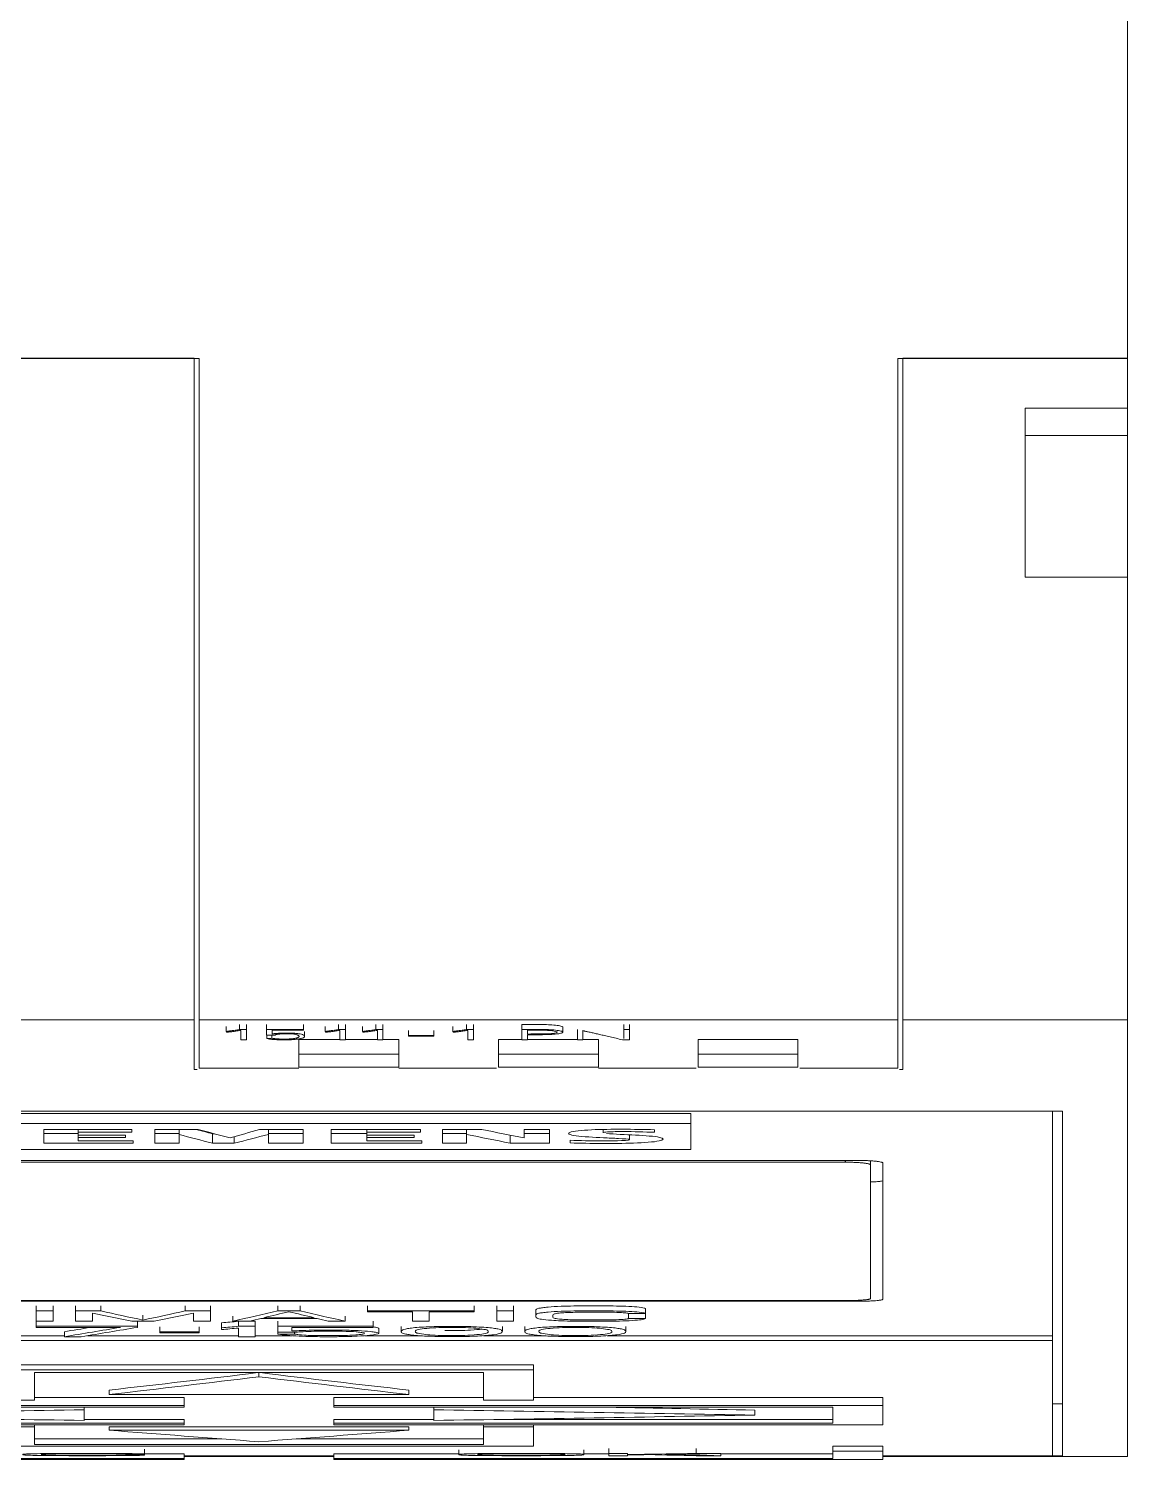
# Model space of a CAD drawing. Header units: millimetres. Extents: x 0 to 594, y 0 to 420.
# Drawn here: x 247.72 to 269.74, y 34.54 to 63.2 of the extents above; entities that cross this region are included whole.
import ezdxf

# ---------------------------------------------------------------- set-up
doc = ezdxf.new("R2010")
doc.units = ezdxf.units.MM
doc.layers.add('1', color=7, linetype='Continuous')

msp = doc.modelspace()

# ---------------------------------------------------------------- linework, layer by layer
at = {"layer": '1', "color": 7, "linetype": 'Continuous', "lineweight": 13}
for p, q in [((269.736, 161.096), (269.736, 56.596)), ((251.036, 56.597), (234.936, 56.597)), ((251.136, 56.596), (234.936, 56.596)), ((251.036, 43.347), (251.036, 56.597)), ((251.136, 43.346), (251.136, 56.596)), ((265.136, 43.346), (265.136, 56.596)), ((269.736, 56.596), (265.136, 56.596)), ((269.736, 56.597), (265.236, 56.597)), ((265.236, 43.347), (265.236, 56.597)), ((269.736, 55.597), (269.736, 56.597)), ((267.686, 55.597), (267.686, 52.21)), ((267.686, 55.597), (269.736, 55.597)), ((269.736, 55.597), (269.736, 55.047)), ((269.736, 55.047), (267.686, 55.047)), ((269.736, 52.21), (269.736, 55.047)), ((267.686, 52.21), (269.736, 52.21)), ((269.736, 43.347), (269.736, 52.21)), ((251.036, 43.347), (234.936, 43.347)), ((251.036, 43.347), (251.036, 42.352)), ((251.136, 42.377), (251.136, 43.346)), ((251.136, 43.346), (265.136, 43.346)), ((265.136, 42.377), (265.136, 43.346)), ((265.236, 42.352), (265.236, 43.347)), ((269.736, 43.347), (265.236, 43.347)), ((269.736, 34.597), (269.736, 43.347)), ((251.678, 43.114), (251.678, 43.214)), ((251.678, 43.114), (251.685, 43.099)), ((251.947, 43.15), (251.947, 43.249)), ((252.086, 43.15), (251.947, 43.15)), ((251.975, 43.132), (251.975, 42.946)), ((252.086, 43.15), (252.086, 43.249)), ((252.086, 42.946), (252.086, 43.15)), ((252.488, 43.151), (252.488, 43.25)), ((253.227, 43.151), (252.488, 43.151)), ((252.488, 43.151), (252.488, 43.038)), ((252.488, 43.038), (252.657, 43.038)), ((252.492, 42.971), (252.492, 43.038)), ((252.595, 42.977), (252.595, 43.038)), ((252.599, 43.061), (252.599, 43.137)), ((252.599, 43.137), (253.227, 43.137)), ((252.657, 43.038), (252.666, 43.045)), ((253.227, 43.151), (253.227, 43.25)), ((253.227, 43.137), (253.227, 43.151)), ((253.249, 43.012), (253.249, 43.111)), ((253.662, 43.114), (253.662, 43.214)), ((253.662, 43.114), (253.669, 43.099)), ((253.93, 43.15), (253.93, 43.249)), ((254.07, 43.15), (253.93, 43.15)), ((253.959, 43.132), (253.959, 42.946)), ((254.07, 43.15), (254.07, 43.249)), ((254.07, 42.946), (254.07, 43.15)), ((254.412, 43.114), (254.412, 43.214)), ((254.412, 43.114), (254.419, 43.099)), ((254.68, 43.15), (254.68, 43.249)), ((254.82, 43.15), (254.68, 43.15)), ((254.709, 43.132), (254.709, 42.946)), ((254.82, 43.15), (254.82, 43.249)), ((254.82, 42.946), (254.82, 43.15)), ((255.331, 43.032), (255.331, 43.131)), ((255.837, 43.032), (255.331, 43.032)), ((255.331, 43.032), (255.331, 43.017)), ((255.331, 43.017), (255.837, 43.017)), ((255.837, 43.032), (255.837, 43.131)), ((255.837, 43.017), (255.837, 43.032)), ((256.223, 43.114), (256.223, 43.214)), ((256.223, 43.114), (256.23, 43.099)), ((256.491, 43.15), (256.491, 43.249)), ((256.631, 43.15), (256.491, 43.15)), ((256.52, 43.132), (256.52, 42.946)), ((256.631, 43.15), (256.631, 43.249)), ((256.631, 42.946), (256.631, 43.15)), ((257.603, 43.151), (257.603, 43.25)), ((257.603, 43.151), (257.603, 42.946)), ((257.716, 43.061), (257.716, 43.137)), ((257.716, 42.946), (257.716, 43.047)), ((258.424, 43.098), (258.424, 43.197)), ((258.717, 43.151), (258.717, 42.946)), ((258.828, 42.946), (258.828, 43.128)), ((259.645, 43.151), (259.645, 43.25)), ((259.645, 43.151), (259.645, 42.97)), ((259.758, 43.151), (259.645, 43.151)), ((259.758, 43.151), (259.758, 43.25)), ((259.758, 42.946), (259.758, 43.151)), ((251.975, 42.946), (252.086, 42.946)), ((252.595, 42.977), (252.492, 42.971)), ((253.136, 42.655), (253.136, 42.952)), ((253.136, 42.952), (253.959, 42.952)), ((253.959, 42.946), (254.07, 42.946)), ((254.07, 42.952), (254.709, 42.952)), ((254.709, 42.946), (254.82, 42.946)), ((254.82, 42.952), (255.136, 42.952)), ((255.136, 42.655), (255.136, 42.952)), ((256.52, 42.946), (256.631, 42.946)), ((257.136, 42.655), (257.136, 42.952)), ((257.136, 42.952), (257.603, 42.952)), ((257.603, 42.946), (257.716, 42.946)), ((257.716, 42.952), (258.717, 42.952)), ((258.717, 42.946), (258.828, 42.946)), ((258.828, 42.952), (259.136, 42.952)), ((259.136, 42.655), (259.136, 42.952)), ((259.618, 42.946), (259.758, 42.946)), ((261.136, 42.655), (261.136, 42.952)), ((263.136, 42.952), (261.136, 42.952)), ((263.136, 42.655), (263.136, 42.952)), ((253.136, 42.397), (253.136, 42.655)), ((253.136, 42.655), (255.136, 42.655)), ((255.136, 42.655), (255.136, 42.397)), ((257.136, 42.655), (259.136, 42.655)), ((257.136, 42.397), (257.136, 42.655)), ((259.136, 42.655), (259.136, 42.397)), ((261.136, 42.655), (261.136, 42.397)), ((263.136, 42.655), (261.136, 42.655)), ((263.136, 42.397), (263.136, 42.655)), ((251.036, 42.352), (251.1, 42.352)), ((255.136, 42.397), (253.136, 42.397)), ((259.136, 42.397), (257.136, 42.397)), ((261.136, 42.397), (263.136, 42.397)), ((265.172, 42.352), (265.236, 42.352)), ((268.436, 41.512), (236.236, 41.512)), ((243.686, 41.469), (260.986, 41.469)), ((260.986, 41.469), (260.986, 41.27)), ((268.236, 41.512), (268.236, 37.018)), ((268.436, 41.512), (268.436, 34.612)), ((260.986, 41.27), (243.686, 41.27)), ((248.022, 41.147), (248.022, 40.875)), ((249.788, 41.147), (248.022, 41.147)), ((248.022, 41.066), (248.713, 41.066)), ((248.713, 41.147), (248.713, 41.098)), ((248.713, 41.098), (249.788, 41.098)), ((248.713, 41.034), (248.713, 41.098)), ((248.713, 41.034), (248.713, 40.991)), ((249.66, 41.034), (248.713, 41.034)), ((248.713, 40.991), (249.66, 40.991)), ((248.713, 40.924), (248.713, 40.991)), ((249.66, 40.991), (249.66, 41.034)), ((249.788, 41.098), (249.788, 41.147)), ((250.249, 41.147), (250.249, 40.875)), ((251.119, 41.147), (250.249, 41.147)), ((250.249, 41.066), (250.735, 41.066)), ((250.735, 41.147), (250.735, 41.048)), ((250.735, 40.875), (250.735, 41.048)), ((251.402, 41.063), (251.402, 40.872)), ((251.402, 41.063), (251.443, 41.063)), ((251.837, 41.003), (251.837, 40.872)), ((253.219, 41.147), (252.349, 41.147)), ((252.528, 41.147), (252.528, 41.051)), ((252.528, 41.066), (253.219, 41.066)), ((252.528, 41.051), (252.528, 40.875)), ((253.219, 40.875), (253.219, 41.147)), ((253.782, 41.147), (253.782, 40.875)), ((255.574, 41.147), (253.782, 41.147)), ((253.782, 41.066), (254.499, 41.066)), ((254.499, 41.147), (254.499, 41.098)), ((254.499, 41.098), (255.574, 41.098)), ((254.499, 41.034), (254.499, 41.098)), ((254.499, 41.034), (254.499, 40.991)), ((255.446, 41.034), (254.499, 41.034)), ((254.499, 40.991), (255.446, 40.991)), ((254.499, 40.924), (254.499, 40.991)), ((255.446, 40.991), (255.446, 41.034)), ((255.574, 41.098), (255.574, 41.147)), ((256.01, 41.147), (256.01, 40.875)), ((256.804, 41.147), (256.01, 41.147)), ((256.01, 41.066), (256.496, 41.066)), ((256.496, 41.147), (256.496, 41.048)), ((256.496, 40.875), (256.496, 41.048)), ((257.366, 41.035), (257.366, 40.875)), ((257.648, 41.147), (257.648, 40.979)), ((258.16, 41.147), (257.648, 41.147)), ((257.648, 41.066), (258.16, 41.066)), ((258.16, 40.875), (258.16, 41.147)), ((259.23, 41.148), (259.23, 41.084)), ((259.76, 40.944), (259.76, 41.041)), ((260.26, 41.092), (260.26, 41.144)), ((260.986, 40.749), (260.986, 41.27)), ((243.686, 40.749), (260.986, 40.749)), ((248.022, 40.875), (249.814, 40.875)), ((249.814, 40.924), (248.713, 40.924)), ((249.814, 40.875), (249.814, 40.924)), ((250.249, 40.875), (250.735, 40.875)), ((251.402, 40.872), (251.837, 40.872)), ((252.528, 40.875), (253.219, 40.875)), ((253.782, 40.875), (255.6, 40.875)), ((255.6, 40.924), (254.499, 40.924)), ((255.6, 40.875), (255.6, 40.924)), ((256.01, 40.875), (256.496, 40.875)), ((257.366, 40.875), (258.16, 40.875)), ((258.57, 40.933), (258.57, 40.88)), ((264.336, 40.529), (240.336, 40.529)), ((264.586, 40.44), (264.586, 40.521)), ((264.586, 37.76), (264.586, 40.44)), ((264.836, 37.747), (264.836, 40.475)), ((240.336, 37.708), (264.336, 37.708)), ((247.874, 37.515), (247.874, 37.615)), ((248.211, 37.515), (248.211, 37.615)), ((248.661, 37.515), (248.661, 37.615)), ((249.167, 37.515), (249.167, 37.615)), ((250.855, 37.515), (250.855, 37.615)), ((251.361, 37.515), (251.361, 37.615)), ((252.711, 37.515), (252.711, 37.615)), ((253.161, 37.515), (253.161, 37.615)), ((254.511, 37.515), (254.511, 37.615)), ((256.649, 37.515), (256.649, 37.615)), ((257.099, 37.515), (257.099, 37.615)), ((257.436, 37.515), (257.436, 37.615)), ((260.08, 37.462), (260.08, 37.562)), ((247.874, 37.515), (248.211, 37.515)), ((247.874, 37.307), (247.874, 37.515)), ((248.211, 37.307), (247.874, 37.307)), ((247.874, 37.206), (247.874, 37.306)), ((248.211, 37.515), (248.211, 37.307)), ((248.661, 37.515), (249.167, 37.515)), ((248.661, 37.307), (248.661, 37.515)), ((248.999, 37.307), (248.661, 37.307)), ((248.999, 37.471), (248.999, 37.307)), ((250.236, 37.307), (249.786, 37.307)), ((249.899, 37.206), (249.899, 37.306)), ((250.011, 37.329), (250.011, 37.429)), ((250.855, 37.515), (251.361, 37.515)), ((251.024, 37.307), (251.024, 37.471)), ((251.361, 37.307), (251.024, 37.307)), ((251.361, 37.515), (251.361, 37.307)), ((251.586, 37.175), (251.586, 37.275)), ((251.811, 37.307), (251.811, 37.406)), ((252.149, 37.307), (251.811, 37.307)), ((251.924, 37.306), (252.261, 37.306)), ((251.924, 37.206), (251.924, 37.306)), ((252.261, 37.206), (252.261, 37.306)), ((253.499, 37.36), (252.374, 37.36)), ((252.43, 37.378), (253.442, 37.378)), ((252.711, 37.515), (253.161, 37.515)), ((252.711, 37.206), (252.711, 37.306)), ((254.061, 37.307), (253.724, 37.307)), ((254.061, 37.307), (254.061, 37.406)), ((254.511, 37.493), (254.511, 37.515)), ((254.511, 37.515), (256.649, 37.515)), ((255.411, 37.493), (254.511, 37.493)), ((254.624, 37.206), (254.624, 37.306)), ((255.411, 37.307), (255.411, 37.493)), ((255.749, 37.307), (255.411, 37.307)), ((255.749, 37.493), (255.749, 37.307)), ((256.649, 37.493), (255.749, 37.493)), ((256.649, 37.515), (256.649, 37.493)), ((257.099, 37.515), (257.436, 37.515)), ((257.099, 37.307), (257.099, 37.515)), ((257.436, 37.307), (257.099, 37.307)), ((257.436, 37.515), (257.436, 37.307)), ((257.885, 37.533), (257.885, 37.434)), ((260.08, 37.462), (259.742, 37.462)), ((259.742, 37.36), (259.742, 37.46)), ((259.742, 37.46), (260.08, 37.46)), ((259.742, 37.36), (260.08, 37.36)), ((260.08, 37.36), (260.08, 37.46)), ((247.165, 37.018), (248.436, 37.018)), ((247.874, 37.206), (249.899, 37.206)), ((247.874, 37.184), (247.874, 37.206)), ((249.561, 37.184), (247.874, 37.184)), ((248.436, 36.997), (248.436, 37.097)), ((248.774, 36.997), (248.436, 36.997)), ((248.901, 37.018), (251.924, 37.018)), ((249.899, 37.206), (249.899, 37.184)), ((250.349, 37.095), (250.349, 37.195)), ((250.349, 37.095), (251.136, 37.095)), ((250.349, 37.073), (250.349, 37.095)), ((251.136, 37.073), (250.349, 37.073)), ((251.136, 37.095), (251.136, 37.195)), ((251.136, 37.095), (251.136, 37.073)), ((251.586, 37.139), (251.586, 37.175)), ((251.924, 37.206), (252.261, 37.206)), ((251.924, 36.997), (251.924, 37.171)), ((252.261, 36.997), (251.924, 36.997)), ((252.261, 37.206), (252.261, 36.997)), ((252.262, 37.018), (252.992, 37.018)), ((252.711, 37.091), (252.711, 37.206)), ((252.711, 37.206), (254.624, 37.206)), ((252.711, 37.051), (252.711, 37.091)), ((253.105, 37.091), (252.711, 37.091)), ((252.711, 37.051), (253.049, 37.051)), ((252.992, 37.184), (252.992, 37.113)), ((254.624, 37.184), (252.992, 37.184)), ((253.049, 37.051), (253.049, 37.091)), ((254.458, 37.018), (255.562, 37.018)), ((254.624, 37.206), (254.624, 37.184)), ((254.736, 37.064), (254.736, 37.164)), ((255.186, 37.203), (255.186, 37.103)), ((256.835, 37.018), (258.037, 37.018)), ((257.212, 37.105), (257.212, 37.204)), ((257.661, 37.203), (257.661, 37.103)), ((259.31, 37.018), (268.236, 37.018)), ((259.687, 37.105), (259.687, 37.204)), ((268.236, 37.018), (268.236, 36.919)), ((236.436, 36.919), (268.236, 36.919)), ((268.236, 34.614), (268.236, 36.919)), ((257.836, 36.434), (246.836, 36.434)), ((257.836, 36.434), (257.836, 36.334)), ((257.836, 36.334), (246.836, 36.334)), ((247.836, 35.727), (247.836, 36.279)), ((247.836, 36.279), (256.836, 36.279)), ((252.336, 36.279), (252.336, 36.193)), ((256.836, 36.279), (256.836, 35.727)), ((257.836, 35.727), (257.836, 36.334)), ((249.336, 35.929), (249.336, 35.838)), ((249.336, 35.838), (255.336, 35.838)), ((255.336, 35.929), (255.336, 35.838)), ((250.836, 35.622), (239.836, 35.622)), ((240.836, 35.586), (250.836, 35.586)), ((246.836, 35.727), (247.836, 35.727)), ((250.836, 35.778), (247.836, 35.778)), ((248.836, 35.586), (248.836, 35.533)), ((250.836, 35.778), (250.836, 35.622)), ((250.836, 35.586), (250.836, 35.622)), ((253.836, 35.778), (253.836, 35.622)), ((256.836, 35.778), (253.836, 35.778)), ((264.836, 35.622), (253.836, 35.622)), ((253.836, 35.622), (253.836, 35.586)), ((253.836, 35.586), (263.836, 35.586)), ((255.836, 35.586), (255.836, 35.533)), ((256.836, 35.727), (257.836, 35.727)), ((264.836, 35.778), (257.836, 35.778)), ((263.836, 35.586), (263.836, 35.265)), ((264.836, 35.778), (264.836, 35.622)), ((264.836, 35.23), (264.836, 35.622)), ((268.236, 35.653), (268.436, 35.653)), ((250.836, 35.265), (240.836, 35.265)), ((248.836, 35.319), (248.836, 35.533)), ((250.836, 35.342), (248.836, 35.342)), ((250.836, 35.342), (250.836, 35.265)), ((250.836, 35.23), (250.836, 35.265)), ((253.836, 35.342), (253.836, 35.265)), ((255.836, 35.342), (253.836, 35.342)), ((253.836, 35.265), (253.836, 35.23)), ((263.836, 35.265), (253.836, 35.265)), ((255.836, 35.533), (255.836, 35.319)), ((263.836, 35.342), (257.217, 35.342)), ((262.27, 35.526), (262.27, 35.426)), ((239.836, 35.23), (250.836, 35.23)), ((247.836, 35.194), (246.836, 35.194)), ((247.836, 35.23), (247.836, 35.194)), ((247.836, 34.838), (247.836, 35.194)), ((249.336, 35.195), (249.336, 35.123)), ((255.336, 35.195), (249.336, 35.195)), ((255.336, 35.123), (249.336, 35.123)), ((253.836, 35.23), (264.836, 35.23)), ((255.336, 35.195), (255.336, 35.123)), ((256.836, 35.23), (256.836, 35.194)), ((257.836, 35.194), (256.836, 35.194)), ((256.836, 35.194), (256.836, 34.838)), ((257.836, 35.23), (257.836, 35.194)), ((257.836, 34.802), (257.836, 35.194)), ((246.836, 34.802), (257.836, 34.802)), ((251.59, 34.95), (247.836, 34.95)), ((256.836, 34.838), (247.836, 34.838)), ((250.043, 34.747), (250.043, 34.647)), ((256.836, 34.95), (253.082, 34.95)), ((256.342, 34.733), (256.342, 34.633)), ((258.845, 34.634), (258.845, 34.734)), ((259.343, 34.758), (259.343, 34.658)), ((261.093, 34.758), (261.093, 34.658)), ((263.836, 34.803), (263.836, 34.703)), ((264.836, 34.803), (263.836, 34.803)), ((263.836, 34.703), (263.836, 34.555)), ((264.836, 34.703), (263.836, 34.703)), ((264.836, 34.803), (264.836, 34.703)), ((264.836, 34.54), (264.836, 34.703)), ((239.836, 34.54), (250.836, 34.54)), ((250.836, 34.555), (240.836, 34.555)), ((247.981, 34.636), (247.981, 34.64)), ((249.668, 34.647), (250.043, 34.647)), ((249.668, 34.647), (249.668, 34.625)), ((250.043, 34.625), (249.668, 34.625)), ((250.836, 34.65), (250.043, 34.65)), ((250.043, 34.647), (250.043, 34.625)), ((250.836, 34.65), (250.836, 34.555)), ((253.836, 34.612), (250.836, 34.612)), ((250.836, 34.54), (250.836, 34.555)), ((250.837, 34.614), (253.836, 34.614)), ((250.837, 34.597), (253.836, 34.597)), ((256.342, 34.65), (253.836, 34.65)), ((253.836, 34.65), (253.836, 34.555)), ((253.836, 34.555), (253.836, 34.54)), ((263.836, 34.555), (253.836, 34.555)), ((253.836, 34.54), (264.836, 34.54)), ((256.718, 34.637), (256.718, 34.637)), ((256.718, 34.637), (256.718, 34.637)), ((258.464, 34.641), (258.464, 34.636)), ((259.343, 34.65), (258.845, 34.65)), ((259.343, 34.658), (259.343, 34.614)), ((259.718, 34.658), (259.343, 34.658)), ((259.343, 34.614), (259.718, 34.614)), ((259.718, 34.637), (259.718, 34.658)), ((259.718, 34.614), (259.718, 34.629)), ((261.593, 34.658), (261.093, 34.658)), ((261.093, 34.614), (261.593, 34.614)), ((261.593, 34.658), (261.593, 34.614)), ((263.836, 34.65), (261.593, 34.65)), ((264.836, 34.614), (268.236, 34.614)), ((268.436, 34.612), (264.836, 34.612)), ((264.836, 34.597), (269.736, 34.597))]:
    msp.add_line(p, q, dxfattribs=at)
at = {"layer": '1', "color": 7, "linetype": 'Continuous', "lineweight": 25}
msp.add_line((264.086, 40.493), (264.086, 40.529), dxfattribs=at)
at = {"layer": '1', "color": 7, "linetype": 'Continuous', "lineweight": 13}
for points, knots in [([(251.947, 43.15), (251.933, 43.148), (251.905, 43.144), (251.856, 43.137), (251.799, 43.129), (251.738, 43.121), (251.696, 43.116), (251.678, 43.114)], [0, 0, 0, 0, 0.162858, 0.31798, 0.564745, 0.81675, 1, 1, 1, 1]), ([(251.685, 43.099), (251.687, 43.099), (251.692, 43.099), (251.7, 43.1), (251.709, 43.1), (251.721, 43.101), (251.736, 43.102), (251.755, 43.104), (251.779, 43.106), (251.806, 43.11), (251.839, 43.114), (251.878, 43.119), (251.924, 43.125), (251.958, 43.13), (251.975, 43.132)], [0, 0, 0, 0, 0.016663, 0.036768, 0.060496, 0.092617, 0.138787, 0.199552, 0.277115, 0.3736, 0.489098, 0.629203, 0.799496, 1, 1, 1, 1]), ([(252.492, 42.971), (252.5, 42.969), (252.516, 42.965), (252.544, 42.96), (252.577, 42.956), (252.61, 42.952), (252.645, 42.95), (252.679, 42.948), (252.713, 42.946), (252.746, 42.945), (252.778, 42.945), (252.806, 42.945), (252.831, 42.945), (252.864, 42.944), (252.908, 42.945), (252.962, 42.946), (253.012, 42.949), (253.059, 42.952), (253.101, 42.957), (253.139, 42.962), (253.171, 42.968), (253.198, 42.976), (253.221, 42.983), (253.237, 42.992), (253.247, 43.001), (253.251, 43.014), (253.244, 43.03), (253.216, 43.048), (253.169, 43.062), (253.101, 43.073), (253.013, 43.079), (252.934, 43.08), (252.875, 43.08), (252.837, 43.08), (252.803, 43.079), (252.771, 43.078), (252.741, 43.076), (252.715, 43.074), (252.69, 43.073), (252.668, 43.071), (252.648, 43.068), (252.63, 43.066), (252.613, 43.064), (252.604, 43.062), (252.599, 43.061)], [0, 0, 0, 0, 0.024069, 0.045895, 0.065947, 0.084694, 0.102332, 0.119106, 0.135048, 0.150058, 0.164263, 0.177124, 0.187995, 0.196882, 0.221955, 0.246228, 0.270266, 0.294235, 0.318316, 0.3431, 0.368916, 0.395996, 0.424718, 0.455141, 0.487371, 0.521739, 0.59301, 0.653818, 0.706175, 0.751859, 0.794087, 0.838462, 0.856298, 0.873015, 0.888721, 0.903495, 0.9174, 0.930548, 0.943125, 0.955271, 0.967063, 0.978466, 0.989425, 1, 1, 1, 1]), ([(252.666, 43.045), (252.666, 43.045), (252.667, 43.046), (252.67, 43.047), (252.675, 43.049), (252.682, 43.051), (252.695, 43.054), (252.71, 43.056), (252.73, 43.059), (252.756, 43.061), (252.786, 43.063), (252.823, 43.065), (252.866, 43.066), (252.913, 43.066), (252.96, 43.065), (253.002, 43.063), (253.035, 43.06), (253.062, 43.055), (253.085, 43.05), (253.102, 43.044), (253.116, 43.038), (253.126, 43.032), (253.132, 43.026), (253.135, 43.021), (253.138, 43.016), (253.139, 43.01), (253.137, 43.004), (253.131, 42.998), (253.12, 42.991), (253.106, 42.985), (253.088, 42.98), (253.066, 42.975), (253.04, 42.97), (253.01, 42.966), (252.976, 42.963), (252.938, 42.961), (252.896, 42.959), (252.858, 42.959), (252.827, 42.959), (252.802, 42.959), (252.778, 42.96), (252.754, 42.96), (252.73, 42.961), (252.707, 42.962), (252.686, 42.964), (252.665, 42.965), (252.645, 42.968), (252.626, 42.97), (252.609, 42.973), (252.599, 42.976), (252.595, 42.977)], [0, 0, 0, 0, 0.003835, 0.010291, 0.019409, 0.030552, 0.043292, 0.05784, 0.074033, 0.091897, 0.111744, 0.133944, 0.159245, 0.188187, 0.215554, 0.240583, 0.265389, 0.291021, 0.31727, 0.344637, 0.372616, 0.400483, 0.428409, 0.454895, 0.478324, 0.498718, 0.529219, 0.559061, 0.588457, 0.616902, 0.643928, 0.66984, 0.694837, 0.719271, 0.743714, 0.768159, 0.792837, 0.81861, 0.833136, 0.847541, 0.86185, 0.876011, 0.890073, 0.904195, 0.91847, 0.932995, 0.947925, 0.96372, 0.980987, 1, 1, 1, 1]), ([(253.93, 43.15), (253.917, 43.148), (253.889, 43.144), (253.84, 43.137), (253.783, 43.129), (253.722, 43.121), (253.68, 43.116), (253.662, 43.114)], [0, 0, 0, 0, 0.162858, 0.31798, 0.564745, 0.81675, 1, 1, 1, 1]), ([(253.669, 43.099), (253.671, 43.099), (253.676, 43.099), (253.683, 43.1), (253.693, 43.1), (253.705, 43.101), (253.72, 43.102), (253.739, 43.104), (253.762, 43.106), (253.79, 43.11), (253.823, 43.114), (253.862, 43.119), (253.908, 43.125), (253.941, 43.13), (253.959, 43.132)], [0, 0, 0, 0, 0.016663, 0.036768, 0.060496, 0.092617, 0.138787, 0.199552, 0.277115, 0.3736, 0.489098, 0.629203, 0.799496, 1, 1, 1, 1]), ([(254.68, 43.15), (254.667, 43.148), (254.639, 43.144), (254.59, 43.137), (254.533, 43.129), (254.472, 43.121), (254.43, 43.116), (254.412, 43.114)], [0, 0, 0, 0, 0.162858, 0.31798, 0.564745, 0.81675, 1, 1, 1, 1]), ([(254.419, 43.099), (254.421, 43.099), (254.426, 43.099), (254.433, 43.1), (254.443, 43.1), (254.455, 43.101), (254.47, 43.102), (254.489, 43.104), (254.512, 43.106), (254.54, 43.11), (254.573, 43.114), (254.612, 43.119), (254.658, 43.125), (254.691, 43.13), (254.709, 43.132)], [0, 0, 0, 0, 0.016663, 0.036768, 0.060496, 0.092617, 0.138787, 0.199552, 0.277115, 0.3736, 0.489098, 0.629203, 0.799496, 1, 1, 1, 1]), ([(256.491, 43.15), (256.478, 43.148), (256.45, 43.144), (256.401, 43.137), (256.344, 43.129), (256.283, 43.121), (256.241, 43.116), (256.223, 43.114)], [0, 0, 0, 0, 0.162858, 0.31798, 0.564745, 0.81675, 1, 1, 1, 1]), ([(256.23, 43.099), (256.232, 43.099), (256.237, 43.099), (256.244, 43.1), (256.254, 43.1), (256.266, 43.101), (256.281, 43.102), (256.3, 43.104), (256.323, 43.106), (256.351, 43.11), (256.384, 43.114), (256.423, 43.119), (256.469, 43.125), (256.502, 43.13), (256.52, 43.132)], [0, 0, 0, 0, 0.016663, 0.036768, 0.060496, 0.092617, 0.138787, 0.199552, 0.277115, 0.3736, 0.489098, 0.629203, 0.799496, 1, 1, 1, 1]), ([(258.424, 43.196), (258.424, 43.201), (258.414, 43.212), (258.349, 43.23), (258.216, 43.244), (258.055, 43.251), (257.913, 43.25), (257.759, 43.25), (257.665, 43.25), (257.603, 43.25)], [0, 0, 0, 0, 0.093984, 0.256972, 0.425017, 0.563841, 0.730448, 0.825455, 1, 1, 1, 1]), ([(257.716, 43.047), (257.759, 43.047), (257.879, 43.047), (258.059, 43.046), (258.237, 43.054), (258.354, 43.067), (258.428, 43.086), (258.429, 43.109), (258.349, 43.131), (258.216, 43.145), (258.055, 43.152), (257.913, 43.151), (257.759, 43.151), (257.665, 43.151), (257.603, 43.151)], [0, 0, 0, 0, 0.064511, 0.182377, 0.270461, 0.342666, 0.415214, 0.51664, 0.603594, 0.693246, 0.767309, 0.856194, 0.90688, 1, 1, 1, 1]), ([(257.716, 43.137), (257.759, 43.137), (257.871, 43.136), (258.028, 43.138), (258.169, 43.131), (258.261, 43.121), (258.311, 43.106), (258.314, 43.091), (258.268, 43.076), (258.183, 43.067), (258.042, 43.06), (257.883, 43.062), (257.759, 43.061), (257.716, 43.061)], [0, 0, 0, 0, 0.084473, 0.223376, 0.307106, 0.377633, 0.462213, 0.538184, 0.617443, 0.69261, 0.751352, 0.915527, 1, 1, 1, 1]), ([(258.828, 43.128), (258.833, 43.127), (258.843, 43.124), (258.863, 43.12), (258.888, 43.114), (258.919, 43.107), (258.953, 43.099), (258.99, 43.091), (259.03, 43.081), (259.073, 43.072), (259.117, 43.061), (259.163, 43.051), (259.209, 43.04), (259.279, 43.024), (259.372, 43.003), (259.493, 42.975), (259.576, 42.956), (259.618, 42.946)], [0, 0, 0, 0, 0.017881, 0.043036, 0.075471, 0.113785, 0.156579, 0.203853, 0.254825, 0.308715, 0.365522, 0.423995, 0.482881, 0.542179, 0.685414, 0.838021, 1, 1, 1, 1]), ([(260.26, 41.144), (259.841, 41.152), (259.397, 41.161), (258.801, 41.132), (258.623, 41.114), (258.507, 41.067), (258.552, 41.04), (258.831, 41.002), (259.04, 40.992), (259.339, 40.978), (259.44, 40.973), (259.635, 40.962), (259.761, 40.956), (259.759, 40.931), (259.623, 40.925), (259.414, 40.92), (259.306, 40.919), (258.982, 40.919), (258.771, 40.924), (258.57, 40.933)], [0, 0, 0, 0, 0.25, 0.25, 0.375, 0.375, 0.5, 0.5, 0.625, 0.625, 0.6875, 0.6875, 0.75, 0.75, 0.8125, 0.8125, 0.875, 0.875, 1, 1, 1, 1]), ([(258.57, 40.88), (258.986, 40.867), (259.428, 40.861), (260.05, 40.884), (260.25, 40.897), (260.456, 40.941), (260.456, 40.968), (260.266, 41.012), (260.072, 41.026), (259.684, 41.047), (259.459, 41.053), (259.299, 41.069)], [0, 0, 0, 0, 0.33334, 0.33334, 0.50001, 0.50001, 0.666681, 0.666681, 0.833351, 0.833351, 1, 1, 1, 1]), ([(259.23, 41.084), (259.23, 41.084), (259.23, 41.085), (259.235, 41.091), (259.272, 41.097), (259.414, 41.105), (259.527, 41.106), (259.849, 41.106), (260.059, 41.1), (260.26, 41.092)], [0, 0, 0, 0, 0.0066, 0.0066, 0.148514, 0.148514, 0.432343, 0.432343, 1, 1, 1, 1]), ([(264.586, 40.44), (264.586, 40.443), (264.583, 40.447), (264.573, 40.452), (264.569, 40.453), (264.56, 40.457), (264.554, 40.458), (264.535, 40.463), (264.52, 40.466), (264.493, 40.471), (264.484, 40.472), (264.463, 40.475), (264.452, 40.476), (264.417, 40.48), (264.392, 40.482), (264.351, 40.485), (264.337, 40.486), (264.308, 40.488), (264.278, 40.489), (264.248, 40.49), (264.216, 40.491), (264.2, 40.492), (264.152, 40.493), (264.119, 40.493), (264.086, 40.493)], [0, 0, 0, 0, 0.125, 0.125, 0.1875, 0.1875, 0.25, 0.25, 0.375, 0.375, 0.4375, 0.4375, 0.5, 0.5, 0.625, 0.625, 0.6875, 0.6875, 0.75, 0.8125, 0.8125, 0.875, 0.875, 1, 1, 1, 1]), ([(264.836, 40.475), (264.836, 40.479), (264.833, 40.482), (264.823, 40.487), (264.819, 40.489), (264.81, 40.492), (264.804, 40.494), (264.786, 40.499), (264.77, 40.502), (264.743, 40.506), (264.733, 40.508), (264.712, 40.511), (264.701, 40.512), (264.667, 40.516), (264.642, 40.518), (264.601, 40.521), (264.587, 40.522), (264.558, 40.523), (264.543, 40.524), (264.513, 40.525), (264.498, 40.526), (264.466, 40.527), (264.45, 40.527), (264.402, 40.529), (264.369, 40.529), (264.336, 40.529)], [0, 0, 0, 0, 0.125, 0.125, 0.1875, 0.1875, 0.25, 0.25, 0.375, 0.375, 0.4375, 0.4375, 0.5, 0.5, 0.625, 0.625, 0.6875, 0.6875, 0.75, 0.75, 0.8125, 0.8125, 0.875, 0.875, 1, 1, 1, 1]), ([(264.59, 40.097), (264.594, 40.097), (264.598, 40.097), (264.649, 40.099), (264.692, 40.101), (264.762, 40.107), (264.789, 40.11), (264.827, 40.116), (264.836, 40.12), (264.836, 40.123)], [0, 0, 0, 0, 0.024752, 0.024752, 0.349835, 0.349835, 0.674917, 0.674917, 1, 1, 1, 1]), ([(257.885, 37.533), (257.885, 37.545), (257.896, 37.56), (258.017, 37.579), (258.152, 37.593), (258.364, 37.607), (258.685, 37.615), (259.039, 37.615), (259.394, 37.615), (259.695, 37.607), (259.931, 37.594), (260.047, 37.577), (260.075, 37.565), (260.08, 37.562)], [0, 0, 0, 0, 0.135641, 0.186495, 0.250269, 0.35528, 0.439434, 0.563652, 0.68787, 0.772024, 0.858878, 0.957346, 1, 1, 1, 1]), ([(264.086, 37.721), (264.119, 37.721), (264.152, 37.721), (264.2, 37.722), (264.215, 37.723), (264.247, 37.723), (264.262, 37.724), (264.308, 37.725), (264.337, 37.726), (264.377, 37.728), (264.391, 37.729), (264.416, 37.731), (264.428, 37.732), (264.463, 37.734), (264.483, 37.736), (264.511, 37.74), (264.519, 37.741), (264.534, 37.743), (264.548, 37.745), (264.559, 37.748), (264.569, 37.75), (264.573, 37.751), (264.583, 37.755), (264.586, 37.758), (264.586, 37.76)], [0, 0, 0, 0, 0.125, 0.125, 0.1875, 0.1875, 0.25, 0.25, 0.375, 0.375, 0.4375, 0.4375, 0.5, 0.5, 0.625, 0.625, 0.6875, 0.6875, 0.75, 0.8125, 0.8125, 0.875, 0.875, 1, 1, 1, 1]), ([(264.336, 37.708), (264.369, 37.708), (264.402, 37.708), (264.449, 37.709), (264.465, 37.709), (264.497, 37.71), (264.512, 37.71), (264.558, 37.712), (264.586, 37.713), (264.627, 37.715), (264.64, 37.716), (264.666, 37.717), (264.678, 37.718), (264.713, 37.721), (264.733, 37.723), (264.761, 37.726), (264.769, 37.727), (264.785, 37.729), (264.792, 37.731), (264.804, 37.733), (264.81, 37.734), (264.819, 37.737), (264.823, 37.738), (264.833, 37.742), (264.836, 37.744), (264.836, 37.747)], [0, 0, 0, 0, 0.125, 0.125, 0.1875, 0.1875, 0.25, 0.25, 0.375, 0.375, 0.4375, 0.4375, 0.5, 0.5, 0.625, 0.625, 0.6875, 0.6875, 0.75, 0.75, 0.8125, 0.8125, 0.875, 0.875, 1, 1, 1, 1]), ([(260.08, 37.36), (260.076, 37.355), (260.05, 37.344), (259.923, 37.328), (259.702, 37.315), (259.394, 37.307), (259.039, 37.306), (258.686, 37.307), (258.393, 37.314), (258.166, 37.327), (257.986, 37.345), (257.894, 37.369), (257.883, 37.395), (257.89, 37.427), (257.871, 37.457), (258.017, 37.479), (258.152, 37.494), (258.364, 37.507), (258.685, 37.515), (259.039, 37.516), (259.394, 37.515), (259.695, 37.508), (259.931, 37.494), (260.047, 37.477), (260.075, 37.466), (260.08, 37.462)], [0, 0, 0, 0, 0.026311, 0.061872, 0.104803, 0.143338, 0.20022, 0.257102, 0.295637, 0.330678, 0.378425, 0.41932, 0.469703, 0.519331, 0.604191, 0.627478, 0.656682, 0.704769, 0.743305, 0.800187, 0.857069, 0.895605, 0.935377, 0.980468, 1, 1, 1, 1]), ([(259.742, 37.462), (259.736, 37.465), (259.709, 37.472), (259.594, 37.482), (259.391, 37.488), (259.172, 37.489), (258.928, 37.489), (258.697, 37.488), (258.481, 37.481), (258.329, 37.47), (258.234, 37.453), (258.22, 37.431), (258.227, 37.409), (258.217, 37.388), (258.242, 37.368), (258.324, 37.352), (258.483, 37.341), (258.655, 37.335), (258.847, 37.333), (259.08, 37.334), (259.343, 37.333), (259.596, 37.34), (259.708, 37.351), (259.736, 37.358), (259.742, 37.36)], [0, 0, 0, 0, 0.02454, 0.057206, 0.101847, 0.156442, 0.193154, 0.254301, 0.298943, 0.335508, 0.382972, 0.445244, 0.507654, 0.568154, 0.612645, 0.666149, 0.701262, 0.745903, 0.779306, 0.822359, 0.890733, 0.943192, 0.98106, 1, 1, 1, 1]), ([(252.992, 37.113), (253.04, 37.115), (253.173, 37.122), (253.415, 37.13), (253.724, 37.131), (254.037, 37.13), (254.338, 37.12), (254.556, 37.104), (254.685, 37.085), (254.761, 37.065), (254.69, 37.044), (254.561, 37.024), (254.34, 37.008), (254.068, 36.999), (253.762, 36.997), (253.437, 36.998), (253.123, 37.007), (252.901, 37.023), (252.786, 37.039), (252.729, 37.048), (252.711, 37.051)], [0, 0, 0, 0, 0.033976, 0.092919, 0.154474, 0.216028, 0.277914, 0.344194, 0.388439, 0.446926, 0.495974, 0.552018, 0.620646, 0.667802, 0.727218, 0.801158, 0.859301, 0.923989, 0.97461, 1, 1, 1, 1]), ([(253.049, 37.051), (253.066, 37.047), (253.124, 37.038), (253.251, 37.026), (253.479, 37.02), (253.723, 37.019), (253.985, 37.02), (254.205, 37.027), (254.341, 37.038), (254.412, 37.049), (254.438, 37.055), (254.444, 37.058)], [0, 0, 0, 0, 0.081429, 0.220184, 0.313952, 0.470749, 0.627545, 0.746778, 0.856368, 0.947789, 1, 1, 1, 1]), ([(254.455, 37.065), (254.455, 37.071), (254.43, 37.079), (254.346, 37.088), (254.266, 37.1), (254.013, 37.107), (253.726, 37.109), (253.447, 37.108), (253.246, 37.099), (253.142, 37.093), (253.105, 37.091)], [0, 0, 0, 0, 0.130333, 0.172716, 0.25129, 0.436672, 0.602555, 0.768439, 0.91465, 1, 1, 1, 1]), ([(254.628, 37.193), (254.643, 37.191), (254.697, 37.181), (254.736, 37.171), (254.736, 37.164)], [0, 0, 0, 0, 0.250721, 1, 1, 1, 1]), ([(256.03, 37), (255.952, 37.001), (255.765, 37.005), (255.527, 37.017), (255.364, 37.035), (255.254, 37.054), (255.198, 37.075), (255.181, 37.103), (255.192, 37.127), (255.264, 37.151), (255.355, 37.168), (255.492, 37.183), (255.712, 37.196), (256.008, 37.205), (256.372, 37.206), (256.668, 37.196), (256.894, 37.184), (257.033, 37.169), (257.143, 37.149), (257.21, 37.125), (257.215, 37.098), (257.192, 37.068), (257.086, 37.041), (256.906, 37.021), (256.684, 37.008), (256.389, 36.998), (256.146, 36.998), (256.03, 37)], [0, 0, 0, 0, 0.03125, 0.078125, 0.109375, 0.140625, 0.1875, 0.21875, 0.28125, 0.3125, 0.34375, 0.375, 0.40625, 0.453125, 0.5, 0.546875, 0.578125, 0.609375, 0.640625, 0.6875, 0.734375, 0.78125, 0.84375, 0.875, 0.90625, 0.953125, 1, 1, 1, 1]), ([(256.058, 37.022), (255.969, 37.023), (255.794, 37.028), (255.615, 37.048), (255.476, 37.071), (255.467, 37.099), (255.465, 37.127), (255.589, 37.153), (255.776, 37.175), (256.071, 37.183), (256.342, 37.183), (256.604, 37.175), (256.788, 37.156), (256.921, 37.132), (256.929, 37.105), (256.935, 37.077), (256.813, 37.051), (256.622, 37.028), (256.328, 37.02), (256.147, 37.021), (256.058, 37.022)], [0, 0, 0, 0, 0.046875, 0.09375, 0.15625, 0.21875, 0.28125, 0.34375, 0.40625, 0.453125, 0.5, 0.546875, 0.59375, 0.65625, 0.71875, 0.78125, 0.84375, 0.90625, 0.953125, 1, 1, 1, 1]), ([(256.807, 37.152), (256.804, 37.151), (256.747, 37.143), (256.622, 37.128), (256.328, 37.12), (256.147, 37.12), (256.058, 37.121)], [0, 0, 0, 0, 0.0198, 0.41188, 0.70594, 1, 1, 1, 1]), ([(258.505, 37), (258.427, 37.001), (258.24, 37.005), (258.002, 37.017), (257.839, 37.035), (257.729, 37.054), (257.673, 37.075), (257.656, 37.103), (257.667, 37.127), (257.739, 37.151), (257.83, 37.168), (257.967, 37.183), (258.187, 37.196), (258.483, 37.205), (258.847, 37.206), (259.143, 37.196), (259.369, 37.184), (259.508, 37.169), (259.618, 37.149), (259.685, 37.125), (259.69, 37.098), (259.667, 37.068), (259.561, 37.041), (259.381, 37.021), (259.159, 37.008), (258.864, 36.998), (258.621, 36.998), (258.505, 37)], [0, 0, 0, 0, 0.03125, 0.078125, 0.109375, 0.140625, 0.1875, 0.21875, 0.28125, 0.3125, 0.34375, 0.375, 0.40625, 0.453125, 0.5, 0.546875, 0.578125, 0.609375, 0.640625, 0.6875, 0.734375, 0.78125, 0.84375, 0.875, 0.90625, 0.953125, 1, 1, 1, 1]), ([(258.533, 37.022), (258.444, 37.023), (258.269, 37.028), (258.09, 37.048), (257.951, 37.071), (257.942, 37.099), (257.94, 37.127), (258.064, 37.153), (258.251, 37.175), (258.546, 37.183), (258.817, 37.183), (259.079, 37.175), (259.263, 37.156), (259.396, 37.132), (259.404, 37.105), (259.41, 37.077), (259.288, 37.051), (259.097, 37.028), (258.803, 37.02), (258.622, 37.021), (258.533, 37.022)], [0, 0, 0, 0, 0.046875, 0.09375, 0.15625, 0.21875, 0.28125, 0.34375, 0.40625, 0.453125, 0.5, 0.546875, 0.59375, 0.65625, 0.71875, 0.78125, 0.84375, 0.90625, 0.953125, 1, 1, 1, 1]), ([(250.043, 34.647), (250.039, 34.648), (250.009, 34.65), (249.86, 34.654), (249.617, 34.657), (249.28, 34.658), (248.887, 34.658), (248.494, 34.658), (248.143, 34.657), (247.901, 34.654), (247.715, 34.65), (247.618, 34.645), (247.601, 34.64), (247.604, 34.633), (247.613, 34.627), (247.718, 34.622), (247.893, 34.619), (248.129, 34.616), (248.47, 34.614), (248.874, 34.614), (249.28, 34.614), (249.614, 34.616), (249.867, 34.618), (250.006, 34.622), (250.038, 34.624), (250.043, 34.625)], [0, 0, 0, 0, 0.027176, 0.064343, 0.10477, 0.143344, 0.200298, 0.257252, 0.295826, 0.341144, 0.377122, 0.415775, 0.466318, 0.526802, 0.587993, 0.61903, 0.661692, 0.700675, 0.737925, 0.799962, 0.856915, 0.895489, 0.934686, 0.976862, 1, 1, 1, 1]), ([(249.668, 34.625), (249.661, 34.625), (249.626, 34.623), (249.503, 34.621), (249.252, 34.62), (249, 34.62), (248.729, 34.62), (248.485, 34.62), (248.256, 34.621), (248.088, 34.624), (247.999, 34.627), (247.974, 34.631), (247.983, 34.635), (247.977, 34.64), (247.99, 34.645), (248.078, 34.648), (248.23, 34.651), (248.467, 34.652), (248.718, 34.653), (248.989, 34.653), (249.258, 34.653), (249.502, 34.651), (249.631, 34.649), (249.661, 34.648), (249.668, 34.647)], [0, 0, 0, 0, 0.016302, 0.064873, 0.101137, 0.161896, 0.20541, 0.253877, 0.29857, 0.341363, 0.385249, 0.433824, 0.488388, 0.552872, 0.613625, 0.653692, 0.691171, 0.745356, 0.792966, 0.832129, 0.898079, 0.942772, 0.975041, 1, 1, 1, 1]), ([(257.593, 34.658), (257.498, 34.658), (257.262, 34.658), (256.929, 34.657), (256.663, 34.654), (256.449, 34.65), (256.356, 34.645), (256.339, 34.64), (256.345, 34.636), (256.339, 34.632), (256.356, 34.627), (256.449, 34.622), (256.664, 34.618), (256.929, 34.615), (257.262, 34.614), (257.593, 34.614), (257.925, 34.614), (258.256, 34.615), (258.524, 34.618), (258.736, 34.622), (258.83, 34.627), (258.848, 34.633), (258.842, 34.638), (258.844, 34.645), (258.737, 34.65), (258.52, 34.654), (258.295, 34.657), (258.019, 34.658), (257.783, 34.658), (257.64, 34.658), (257.593, 34.658)], [0, 0, 0, 0, 0.03125, 0.078125, 0.109375, 0.140625, 0.1875, 0.21875, 0.25, 0.28125, 0.3125, 0.359375, 0.390625, 0.421875, 0.46875, 0.5, 0.53125, 0.578125, 0.609375, 0.640625, 0.6875, 0.71875, 0.765625, 0.8125, 0.859375, 0.890625, 0.921875, 0.953125, 0.984375, 1, 1, 1, 1]), ([(257.681, 34.653), (257.61, 34.653), (257.47, 34.653), (257.223, 34.652), (256.986, 34.651), (256.819, 34.648), (256.73, 34.645), (256.717, 34.642), (256.717, 34.64), (256.717, 34.64)], [0, 0, 0, 0, 0.138134, 0.276267, 0.483468, 0.621602, 0.759736, 0.966936, 1, 1, 1, 1]), ([(256.719, 34.631), (256.721, 34.63), (256.73, 34.628), (256.814, 34.624), (257.018, 34.621), (257.26, 34.62), (257.579, 34.62), (257.883, 34.62), (258.224, 34.621), (258.38, 34.625), (258.441, 34.627), (258.457, 34.629), (258.457, 34.629)], [0, 0, 0, 0, 0.08333, 0.20833, 0.291664, 0.416664, 0.499997, 0.666664, 0.791665, 0.874998, 0.999999, 1, 1, 1, 1]), ([(258.468, 34.64), (258.468, 34.642), (258.46, 34.645), (258.373, 34.648), (258.169, 34.651), (257.927, 34.652), (257.751, 34.653), (257.681, 34.653)], [0, 0, 0, 0, 0.191086, 0.43376, 0.595543, 0.838217, 1, 1, 1, 1])]:
    msp.add_open_spline(points, degree=3, knots=knots, dxfattribs=at)
for points in [[(251.136, 42.376), (251.803, 42.376), (252.47, 42.376), (253.136, 42.376)], [(255.136, 42.376), (255.79, 42.376), (256.444, 42.376), (257.098, 42.376)], [(259.136, 42.376), (259.79, 42.376), (260.444, 42.376), (261.098, 42.376)], [(263.174, 42.376), (263.828, 42.376), (264.482, 42.376), (265.136, 42.376)], [(265.136, 42.376), (265.136, 42.376), (265.136, 42.377), (265.136, 42.377)], [(250.735, 41.048), (250.957, 40.99), (251.179, 40.931), (251.402, 40.872)], [(251.087, 41.147), (251.192, 41.119), (251.297, 41.091), (251.402, 41.063)], [(251.76, 40.982), (251.546, 41.037), (251.333, 41.092), (251.119, 41.147)], [(252.349, 41.147), (252.153, 41.092), (251.956, 41.037), (251.76, 40.982)], [(251.837, 40.872), (252.067, 40.932), (252.298, 40.991), (252.528, 41.051)], [(256.496, 41.048), (256.786, 40.991), (257.076, 40.933), (257.366, 40.875)], [(257.648, 40.979), (257.367, 41.035), (257.085, 41.091), (256.804, 41.147)], [(264.086, 40.493), (256.253, 40.493), (248.419, 40.493), (240.586, 40.493)], [(240.586, 37.721), (248.419, 37.721), (256.253, 37.721), (264.086, 37.721)], [(249.786, 37.307), (249.524, 37.361), (249.261, 37.416), (248.999, 37.471)], [(249.167, 37.515), (249.449, 37.453), (249.73, 37.391), (250.011, 37.329)], [(250.011, 37.329), (250.292, 37.391), (250.574, 37.453), (250.855, 37.515)], [(251.024, 37.471), (250.761, 37.416), (250.499, 37.361), (250.236, 37.307)], [(251.586, 37.275), (251.699, 37.285), (251.811, 37.295), (251.924, 37.306)], [(251.811, 37.307), (252.111, 37.376), (252.411, 37.446), (252.711, 37.515)], [(252.374, 37.36), (252.299, 37.342), (252.224, 37.324), (252.149, 37.307)], [(252.936, 37.498), (252.767, 37.458), (252.599, 37.418), (252.43, 37.378)], [(253.442, 37.378), (253.274, 37.418), (253.105, 37.458), (252.936, 37.498)], [(253.161, 37.515), (253.461, 37.446), (253.761, 37.376), (254.061, 37.307)], [(253.724, 37.307), (253.649, 37.324), (253.574, 37.342), (253.499, 37.36)], [(248.436, 36.997), (248.811, 37.06), (249.186, 37.122), (249.561, 37.184)], [(248.436, 37.097), (248.611, 37.126), (248.785, 37.155), (248.96, 37.184)], [(249.899, 37.184), (249.524, 37.122), (249.149, 37.06), (248.774, 36.997)], [(251.586, 37.175), (251.699, 37.185), (251.811, 37.196), (251.924, 37.206)], [(251.924, 37.171), (251.811, 37.16), (251.699, 37.15), (251.586, 37.139)], [(252.315, 36.279), (251.322, 36.155), (250.329, 36.039), (249.336, 35.929)], [(252.336, 36.193), (251.336, 36.074), (250.336, 35.956), (249.336, 35.838)], [(255.336, 35.838), (254.336, 35.956), (253.336, 36.074), (252.336, 36.193)], [(255.336, 35.929), (254.343, 36.039), (253.35, 36.155), (252.357, 36.279)], [(262.27, 35.526), (261.283, 35.546), (260.297, 35.566), (259.311, 35.586)], [(248.836, 35.533), (246.692, 35.497), (244.547, 35.461), (242.403, 35.426)], [(242.403, 35.426), (244.547, 35.39), (246.692, 35.354), (248.836, 35.319)], [(262.27, 35.426), (260.125, 35.461), (257.981, 35.497), (255.836, 35.533)], [(255.836, 35.319), (257.981, 35.354), (260.125, 35.39), (262.27, 35.426)], [(249.336, 35.123), (250.336, 35.046), (251.336, 34.97), (252.336, 34.893)], [(252.336, 34.893), (253.336, 34.97), (254.336, 35.046), (255.336, 35.123)], [(259.718, 34.629), (259.864, 34.631), (260.01, 34.633), (260.155, 34.636)], [(260.155, 34.636), (260.468, 34.628), (260.78, 34.621), (261.093, 34.614)], [(261.593, 34.614), (261.218, 34.623), (260.843, 34.632), (260.468, 34.64)]]:
    msp.add_open_spline(points, degree=3, dxfattribs=at)
at = {"layer": '1', "color": 7, "linetype": 'Continuous', "lineweight": 13, "extrusion": (-4.75637e-10, 3.01023e-08, -1)}
msp.add_open_spline([(261.093, 34.658), (260.635, 34.651), (260.176, 34.644), (259.718, 34.637)], degree=3, dxfattribs=at)
at = {"layer": '1', "color": 7, "linetype": 'Continuous', "lineweight": 13, "extrusion": (-7.03719e-10, 4.4111e-08, -1)}
msp.add_open_spline([(260.468, 34.64), (260.843, 34.646), (261.218, 34.652), (261.593, 34.658)], degree=3, dxfattribs=at)

doc.saveas('drawing.dxf')
